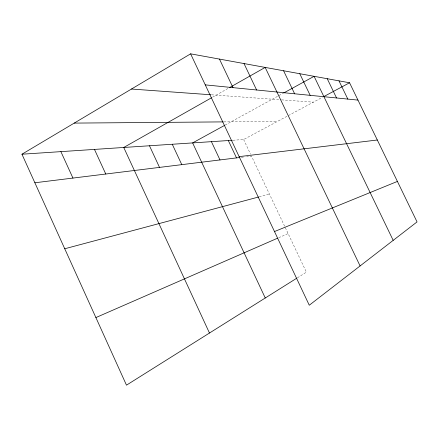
<?xml version="1.0" encoding="UTF-8"?>
<svg xmlns="http://www.w3.org/2000/svg" width="439" height="439" viewBox="0 0 439 439"><rect width="100%" height="100%" fill="white"/><g stroke="black" fill="none" stroke-linecap="round" stroke-linejoin="round"><path stroke-width="0.33" stroke-dasharray="2.19 1.65" d="M297.417 277.799L306.378 272.175L251.443 156.059L246.691 156.646M212.613 97.162L228.571 88.129M225.07 125.12L283.084 93.32M232.983 140.239L243.623 139.531L322.418 97.321M278.699 237.708L288.121 233.586M259.202 196.848L269.447 194.109M241.263 157.316L243.974 156.981M223.797 121.888L277.371 121.455M211.477 94.808L280.922 99.823M281.58 99.872L313.369 102.166M243.623 139.531L250.576 154.221"/><path stroke-width="0.66" d="M296.857 278.15L126.481 385.162L21.95 154.215L190.619 53.838L349.565 82.779L417.05 221.914L309.27 305.231L190.619 53.838M211.428 97.837L123.743 147.471L209.474 333.036M229.751 87.465L265.172 67.414L360.09 265.946M224.472 125.45L192.622 142.911L265.26 297.999M283.682 92.991L314.099 76.32L393.185 240.358M323.625 96.673L349.565 82.779M95.889 317.573L277.443 238.256M274.496 231.551L397.41 181.422M64.742 248.765L258.566 197.018M34.873 182.772L239.903 157.48M239.134 156.635L377.32 140.008M21.95 154.215L232.313 140.282M74.24 123.101L223.138 121.894M131.48 89.035L210.808 94.764M205.265 84.87L357.966 100.103M338.99 80.853L347.82 99.088M327.236 78.713L336.537 97.963M299.771 73.708L310.17 95.334M283.589 70.767L294.629 93.781M244.013 63.562L256.606 89.99M219.462 59.089L232.999 87.635M228.324 140.546L236.511 157.897M211.411 141.665L219.999 159.939M172.275 144.261L181.79 164.652M149.474 145.77L159.516 167.396M94.473 149.414L105.777 174.025M60.884 151.636L72.945 178.075"/></g></svg>
